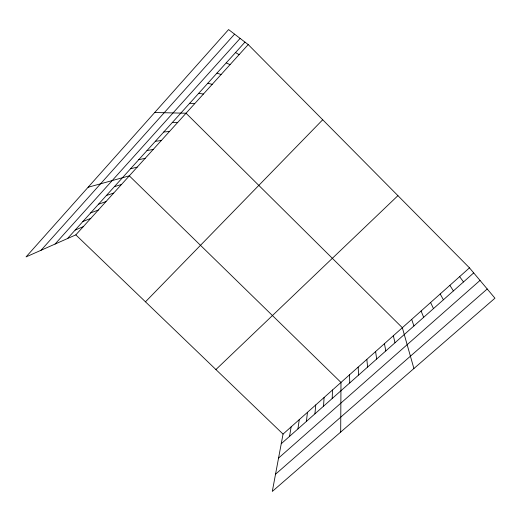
<?xml version="1.0" encoding="UTF-8"?>
<svg xmlns="http://www.w3.org/2000/svg" width="521" height="521" viewBox="0 0 521 521"><rect width="100%" height="100%" fill="white"/><g stroke="black" fill="none" stroke-linecap="round" stroke-linejoin="round"><path stroke-width="0.78" d="M340.688 432.072L340.981 382.434L129.306 175.838L88.108 187.26M332.19 398.513L332.502 389.988M323.521 406.211L324.095 397.49M314.925 413.843L315.752 404.928M306.4 421.411L307.475 412.306M297.94 428.92L299.269 419.626M289.559 436.364L291.128 426.888M469.473 267.859L283.046 434.091L272.301 491.427L494.95 298.188L469.473 267.859L248.217 44.591L228.589 29.573L26.05 256.912L75.832 234.867L248.217 44.591M41.035 250.275L234.574 34.152M55.063 244.062L240.116 38.391M67.483 238.559L244.974 42.11M145.476 301.828L322.714 119.758M215.922 369.552L397.927 195.655M281.236 443.742L473.706 272.893M278.553 458.076L480.03 280.422M275.524 474.227L487.22 288.979M75.135 230.093L83.282 226.642M82.852 221.555L90.797 218.351M90.628 212.946L98.371 209.989M98.476 204.258L106.01 201.555M106.395 195.499L113.708 193.057M114.379 186.661L121.478 184.486M130.556 168.752L137.205 167.124M138.749 159.68L145.17 158.332M147.02 150.53L153.207 149.462M155.362 141.295L161.308 140.52M163.776 131.982L169.481 131.5M172.269 122.585L177.726 122.396M154.698 112.516L186.043 113.22L402.342 327.716L413.908 368.523M189.742 103.243L194.685 103.679M198.735 93.292L203.405 94.054M207.807 83.249L212.203 84.343M216.97 73.109L221.086 74.542M226.218 62.872L230.048 64.65M235.551 52.543L239.093 54.666M75.832 234.867L283.046 434.091M459.626 276.638L463.508 281.946M449.87 285.339L453.413 290.907M440.193 293.968L443.404 299.79M430.607 302.519L433.485 308.595M421.105 310.991L423.658 317.315M411.681 319.393L413.921 325.964M393.355 335.732L394.99 342.766M384.446 343.678L385.787 350.939M375.608 351.558L376.663 359.041M366.843 359.373L367.611 367.071M358.155 367.123L358.643 375.029M349.532 374.807L349.754 382.928"/></g></svg>
